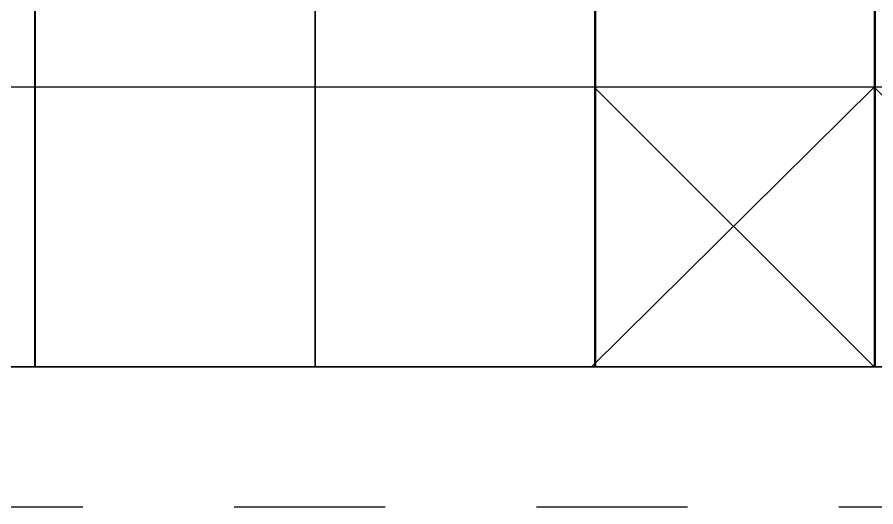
# Model space of a CAD drawing. Extents: x 0 to 360, y -268 to 0.
# Drawn here: x 53.46 to 78.01, y -168 to -154 of the extents above; entities that cross this region are included whole.
import ezdxf

# ---------------------------------------------------------------- set-up
doc = ezdxf.new("R2010")
doc.units = 0
doc.linetypes.add('AI-LINETYPE-3', pattern=[8.644467, 4.322234, -4.322234])
doc.layers.add('LAYER_1', color=7, linetype='CONTINUOUS')

# ---------------------------------------------------------------- blocks, each defined once
blk = doc.blocks.new('BLOCK_3')
at = {"layer": 'LAYER_1', "color": 250, "linetype": 'AI-LINETYPE-3'}
blk.add_lwpolyline([(16.439, -168.001), (100.722, -168.001)], dxfattribs=at)
blk = doc.blocks.new('BLOCK_2')
at = {"layer": 'LAYER_1'}
blk.add_blockref('BLOCK_3', (0, 0), dxfattribs=at)
blk = doc.blocks.new('BLOCK_4')
at = {"layer": 'LAYER_1', "color": 250}
for points in [[(53.978, -164.001), (45.963, -164.001), (45.963, -140), (53.978, -140), (53.978, -164.001)], [(61.978, -164.001), (53.963, -164.001), (53.963, -140), (61.978, -140), (61.978, -164.001)], [(69.992, -164.001), (61.978, -164.001), (61.978, -140), (69.992, -140), (69.992, -164.001)], [(77.992, -164.001), (69.977, -164.001), (69.977, -140), (77.992, -140), (77.992, -164.001)], [(85.992, -164.001), (77.977, -164.001), (77.977, -140), (85.992, -140), (85.992, -164.001)], [(101.926, -156.001), (10, -156.001), (10, -148.053), (101.926, -148.053), (101.926, -156.001)], [(101.926, -156.001), (10, -156.001), (10, -164.001), (101.926, -164.001), (101.926, -156.001)], [(69.886, -164.001), (77.963, -156.001)], [(69.963, -156.001), (77.963, -164.001)], [(77.963, -156.001), (85.963, -164.001)]]:
    blk.add_lwpolyline(points, dxfattribs=at)

msp = doc.modelspace()

# ---------------------------------------------------------------- block references
at = {"layer": 'LAYER_1'}
for name in ['BLOCK_4', 'BLOCK_2']:
    msp.add_blockref(name, (0, 0), dxfattribs=at)

doc.saveas('drawing.dxf')
